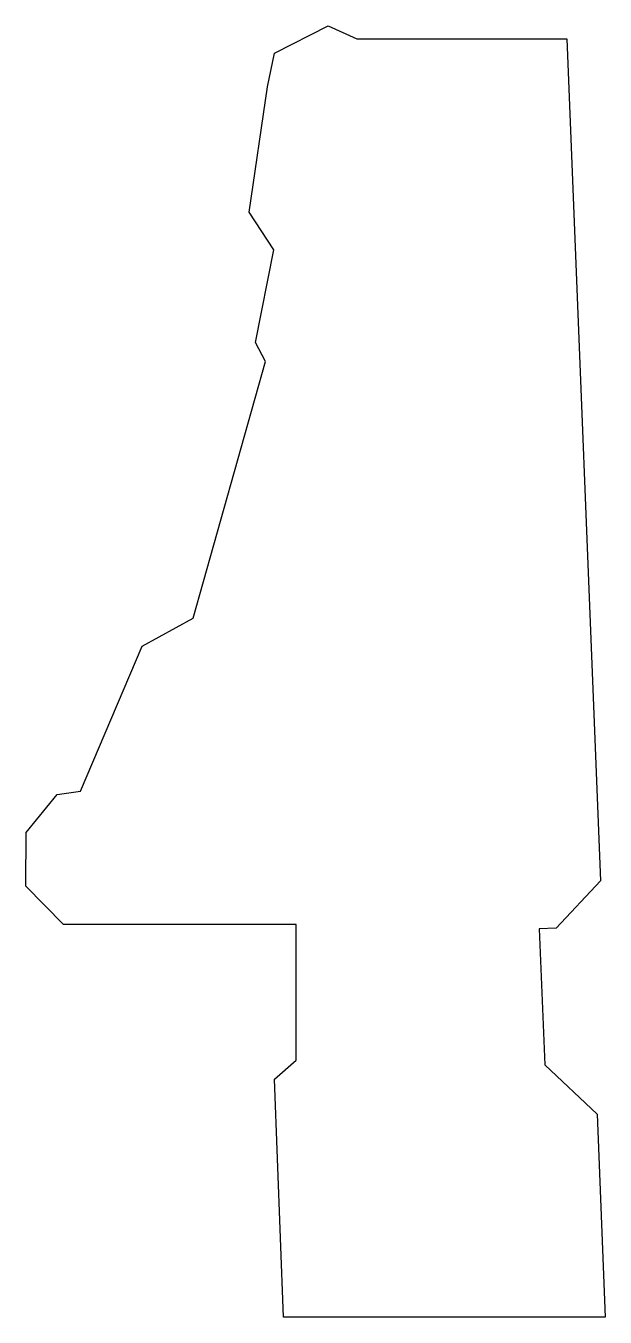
# Model space of a CAD drawing. Header units: millimetres. Extents: x 499383 to 499529, y 316498 to 316825.
import ezdxf

# ---------------------------------------------------------------- set-up
doc = ezdxf.new("R2010")
doc.units = ezdxf.units.MM

msp = doc.modelspace()

# ---------------------------------------------------------------- linework, layer by layer
msp.add_lwpolyline([(499529.15, 316498.21), (499447.72, 316498.21), (499445.45, 316558.4), (499450.9, 316563.25), (499450.9, 316597.61), (499392.08, 316597.61), (499382.51, 316607.28), (499382.59, 316620.88), (499390.48, 316630.48), (499396.32, 316631.32), (499411.99, 316668.03), (499424.86, 316675.12), (499443.15, 316740.01), (499440.68, 316744.88), (499445.3, 316768.3), (499439.06, 316777.84), (499443.65, 316809.56), (499445.49, 316818.01), (499459.04, 316824.97), (499466.32, 316821.68), (499519.44, 316821.68), (499528, 316608.59), (499516.78, 316596.68), (499512.48, 316596.51), (499513.87, 316562.03), (499527.08, 316549.58), (499529.15, 316498.21)])

doc.saveas('drawing.dxf')
